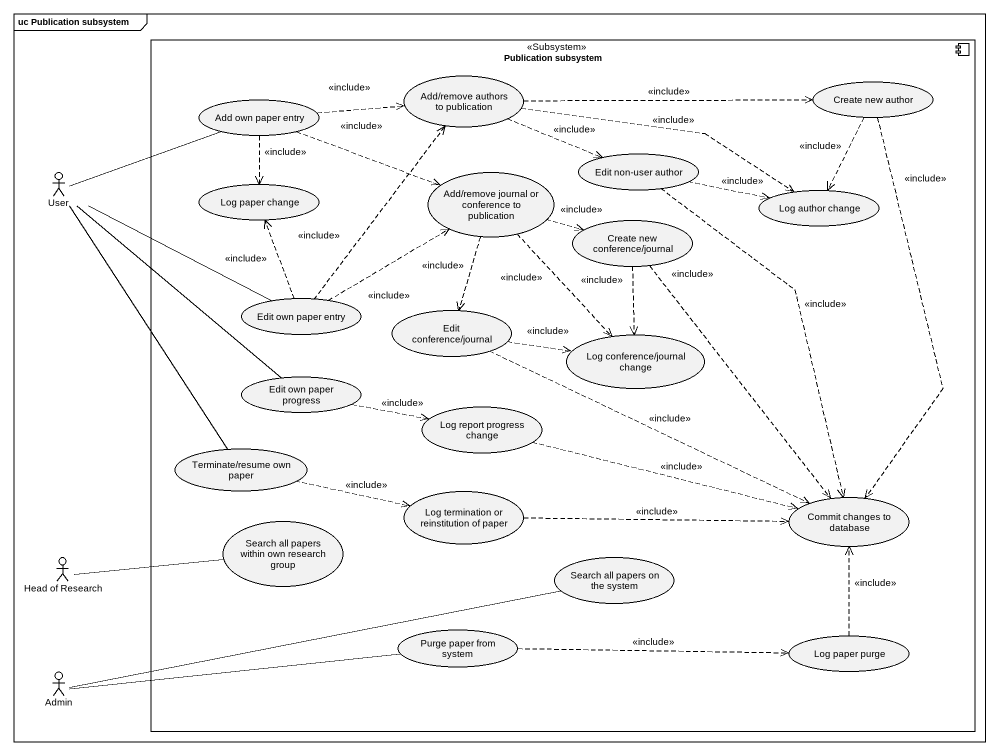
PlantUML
@startuml
mainframe uc Publication subsystem
component "Publication subsystem" as Publication_subsystem <<Subsystem>> {
  usecase "Add/remove authors to publication" as Add_remove_authors_to
  usecase "Create new author" as Create_new_author
  usecase "Add own paper entry" as Add_own_paper_entry
  usecase "Edit non-user author" as Edit_non_user_author
  usecase "Log paper change" as Log_paper_change
  usecase "Add/remove journal or conference to publication" as Add_remove_journal_or
  usecase "Log author change" as Log_author_change
  usecase "Create new conference/journal" as Create_new_conference
  usecase "Edit own paper entry" as Edit_own_paper_entry
  usecase "Edit conference/journal" as Edit_conference_journal
  usecase "Log conference/journal change" as Log_conference_journal
  usecase "Edit own paper progress" as Edit_own_paper_progress
  usecase "Log report progress change" as Log_report_progress_change
  usecase "Terminate/resume own paper" as Terminate_resume_own_paper
  usecase "Log termination or reinstitution of paper" as Log_termination_or
  usecase "Commit changes to database" as Commit_changes_to_database
  usecase "Search all papers within own research group" as Search_all_papers_within
  usecase "Search all papers on the system" as Search_all_papers_on_the
  usecase "Purge paper from system" as Purge_paper_from_system
  usecase "Log paper purge" as Log_paper_purge
}
actor User
actor "Head of Research" as Head_of_Research
actor Admin
Add_remove_authors_to .right.> Create_new_author : <<include>>
Add_remove_authors_to .right.> Edit_non_user_author : <<include>>
Add_remove_authors_to .right.> Log_author_change : <<include>>
Create_new_author ..> Log_author_change : <<include>>
Create_new_author ..> Commit_changes_to_database : <<include>>
Add_own_paper_entry .right.> Add_remove_authors_to : <<include>>
Add_own_paper_entry ..> Log_paper_change : <<include>>
Add_own_paper_entry .right.> Add_remove_journal_or : <<include>>
Edit_non_user_author .right.> Log_author_change : <<include>>
Edit_non_user_author ..> Commit_changes_to_database : <<include>>
User -right- Add_own_paper_entry
User -right- Edit_own_paper_entry
User -- Edit_own_paper_progress
User -- Terminate_resume_own_paper
Add_remove_journal_or .right.> Create_new_conference : <<include>>
Add_remove_journal_or ..> Edit_conference_journal : <<include>>
Add_remove_journal_or ..> Log_conference_journal : <<include>>
Create_new_conference ..> Log_conference_journal : <<include>>
Create_new_conference ..> Commit_changes_to_database : <<include>>
Edit_own_paper_entry .up.> Add_remove_authors_to : <<include>>
Edit_own_paper_entry .up.> Log_paper_change : <<include>>
Edit_own_paper_entry .right.> Add_remove_journal_or : <<include>>
Edit_conference_journal .right.> Log_conference_journal : <<include>>
Edit_conference_journal .right.> Commit_changes_to_database : <<include>>
Edit_own_paper_progress .right.> Log_report_progress_change : <<include>>
Log_report_progress_change .right.> Commit_changes_to_database : <<include>>
Terminate_resume_own_paper .right.> Log_termination_or : <<include>>
Log_termination_or .right.> Commit_changes_to_database : <<include>>
Head_of_Research -right- Search_all_papers_within
Purge_paper_from_system .right.> Log_paper_purge : <<include>>
Log_paper_purge .up.> Commit_changes_to_database : <<include>>
Admin -right- Search_all_papers_on_the
Admin -right- Purge_paper_from_system
@enduml
